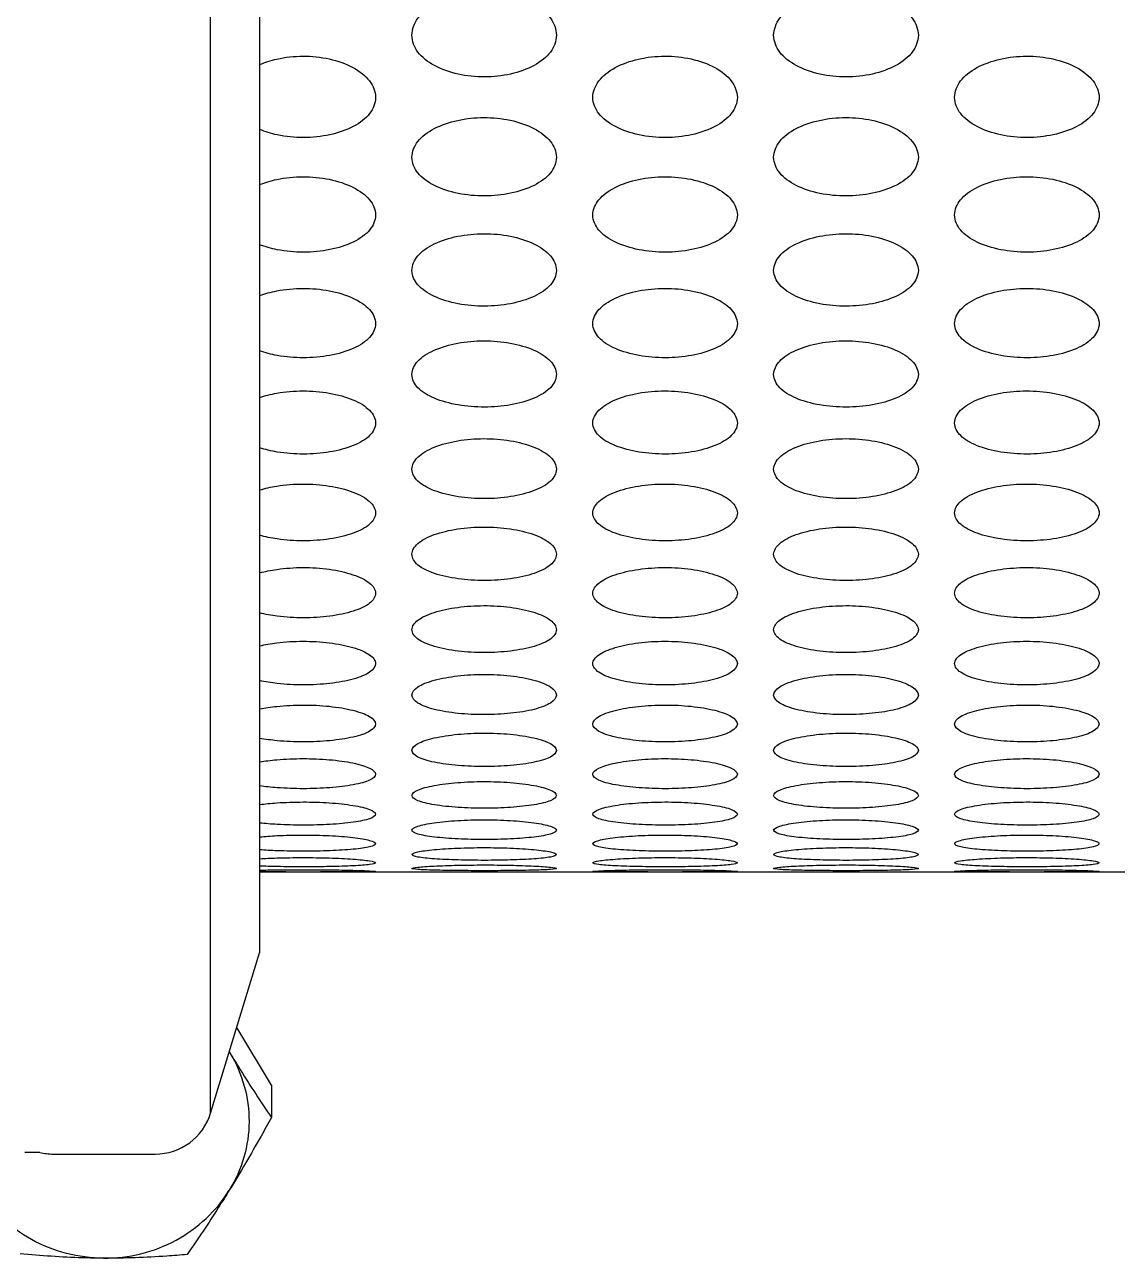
# Model space of a CAD drawing. Header units: millimetres. Extents: x 750 to 8479, y 2174 to 4333.
# Drawn here: x 2271.8 to 2332.2, y 3488 to 3556.2 of the extents above; entities that cross this region are included whole.
import ezdxf

# ---------------------------------------------------------------- set-up
doc = ezdxf.new("R2010")
doc.units = ezdxf.units.MM
doc.header["$LTSCALE"] = 153.67
doc.layers.get('0').update_dxf_attribs({"linetype": 'CONTINUOUS'})
doc.layers.add('00_BUW_DATUM', color=7, linetype='CONTINUOUS')
doc.layers.add('02___PRT_ALL_AXES', color=7, linetype='CONTINUOUS')

msp = doc.modelspace()

# ---------------------------------------------------------------- linework, layer by layer
at = {"linetype": 'Continuous'}
for p, q in [((2284.7516, 3509.32203), (2725.87682, 3509.32203)), ((2285.40172, 3497.53467), (2283.48619, 3500.71524))]:
    msp.add_line(p, q, dxfattribs=at)
at = {"layer": '00_BUW_DATUM', "linetype": 'Continuous'}
for p, q in [((2283.07607, 3499.373), (2283.11032, 3499.31607)), ((2285.40172, 3497.53467), (2285.40172, 3495.7373))]:
    msp.add_line(p, q, dxfattribs=at)
msp.add_arc((2276.71237, 3495.46282), 7.46868, 31.0590103, 31.5313128, dxfattribs=at)
for points, knots in [([(2283.11032, 3499.31607), (2283.45376, 3498.74581), (2283.98868, 3497.51068), (2284.25626, 3495.51616), (2283.96973, 3493.52405), (2283.42317, 3492.2937), (2283.07437, 3491.72644)], [0, 0, 0, 0, 0.25085548, 0.49994072, 0.74905794, 1, 1, 1, 1]), ([(2283.11032, 3499.31607), (2283.30169, 3498.99831), (2284.04108, 3497.78995), (2284.81533, 3496.60307), (2285.40172, 3495.7373)], [0, 0, 0, 0, 0.26184998, 1, 1, 1, 1]), ([(2285.40172, 3495.7373), (2285.21263, 3495.39552), (2284.4591, 3494.04585), (2283.67946, 3492.71049), (2283.07437, 3491.72644)], [0, 0, 0, 0, 0.25268254, 1, 1, 1, 1]), ([(2276.12826, 3487.96116), (2274.75269, 3487.96702), (2271.98801, 3488.66), (2269.91207, 3490.63323), (2269.2181, 3491.78551)], [0, 0, 0, 0, 0.50559822, 1, 1, 1, 1]), ([(2276.12826, 3487.96116), (2277.50414, 3487.95529), (2280.27543, 3488.62502), (2282.36947, 3490.58006), (2283.07437, 3491.72644)], [0, 0, 0, 0, 0.50553688, 1, 1, 1, 1]), ([(2283.07437, 3491.72644), (2282.87998, 3491.4103), (2282.12882, 3490.20803), (2281.34247, 3489.0279), (2280.74701, 3488.16735)], [0, 0, 0, 0, 0.2617939, 1, 1, 1, 1]), ([(2276.12826, 3487.96116), (2275.73784, 3487.96282), (2274.19583, 3487.98999), (2272.65595, 3488.09722), (2271.5095, 3488.20674)], [0, 0, 0, 0, 0.25317601, 1, 1, 1, 1]), ([(2280.74701, 3488.16735), (2280.36918, 3488.13448), (2278.83259, 3488.01348), (2277.29039, 3487.9562), (2276.12826, 3487.96116)], [0, 0, 0, 0, 0.24604555, 1, 1, 1, 1])]:
    msp.add_open_spline(points, degree=3, knots=knots, dxfattribs=at)
at = {"layer": '02___PRT_ALL_AXES', "linetype": 'Continuous'}
for p, q in [((2282.04045, 3495.98644), (2282.04045, 4020.65762)), ((2284.7516, 4011.78983), (2284.7516, 3504.85424)), ((2286.20302, 3509.32203), (2285.94079, 3509.32203)), ((2288.39163, 3509.32203), (2288.1199, 3509.32203)), ((2306.20302, 3509.32203), (2305.94079, 3509.32203)), ((2308.39163, 3509.32203), (2308.1199, 3509.32203)), ((2326.20302, 3509.32203), (2325.94079, 3509.32203)), ((2328.39163, 3509.32203), (2328.1199, 3509.32203)), ((2282.04045, 3495.98644), (2284.7516, 3504.85424)), ((2271.76421, 3493.82203), (2272.59634, 3493.82203)), ((2273.34815, 3493.72203), (2278.98027, 3493.72203))]:
    msp.add_line(p, q, dxfattribs=at)
for centre, start, end in [((2278.98027, 3496.92203), 270, 343), ((2273.34815, 3496.92203), 256.3677861, 270)]:
    msp.add_arc(centre, 3.2, start, end, dxfattribs=at)
for points in [[(2293.16421, 3555.59069), (2293.18605, 3555.93502), (2293.39803, 3556.55407), (2294.34098, 3557.3389), (2295.68085, 3557.83603), (2297.14755, 3558.0002), (2298.62142, 3557.84265), (2299.97591, 3557.34649), (2300.92905, 3556.55756), (2301.14258, 3555.9364), (2301.16421, 3555.59069)], [(2313.16421, 3555.59069), (2313.18605, 3555.93502), (2313.39803, 3556.55407), (2314.34098, 3557.3389), (2315.68085, 3557.83603), (2317.14755, 3558.0002), (2318.62142, 3557.84265), (2319.97591, 3557.34649), (2320.92905, 3556.55756), (2321.14258, 3555.9364), (2321.16421, 3555.59069)], [(2301.16421, 3555.59069), (2301.14237, 3555.24635), (2300.93039, 3554.63389), (2299.98744, 3553.87031), (2298.64757, 3553.39294), (2297.18087, 3553.23626), (2295.707, 3553.38661), (2294.35251, 3553.86296), (2293.39937, 3554.63044), (2293.18584, 3555.24497), (2293.16421, 3555.59069)], [(2321.16421, 3555.59069), (2321.14237, 3555.24635), (2320.93039, 3554.63389), (2319.98744, 3553.87031), (2318.64757, 3553.39294), (2317.18087, 3553.23626), (2315.707, 3553.38661), (2314.35251, 3553.86296), (2313.39937, 3554.63044), (2313.18584, 3555.24497), (2313.16421, 3555.59069)], [(2303.16421, 3552.15698), (2303.18605, 3552.48955), (2303.39803, 3553.08762), (2304.34098, 3553.84616), (2305.68085, 3554.32682), (2307.14755, 3554.48557), (2308.62142, 3554.33322), (2309.97591, 3553.85351), (2310.92905, 3553.09099), (2311.14258, 3552.49089), (2311.16421, 3552.15698)], [(2323.16421, 3552.15698), (2323.18605, 3552.48955), (2323.39803, 3553.08762), (2324.34098, 3553.84616), (2325.68085, 3554.32682), (2327.14755, 3554.48557), (2328.62142, 3554.33322), (2329.97591, 3553.85351), (2330.92905, 3553.09099), (2331.14258, 3552.49089), (2331.16421, 3552.15698)], [(2311.16421, 3552.15698), (2311.14237, 3551.82442), (2310.93039, 3551.23305), (2309.98744, 3550.49611), (2308.64757, 3550.03555), (2307.18087, 3549.88442), (2305.707, 3550.02945), (2304.35251, 3550.48901), (2303.39937, 3551.22972), (2303.18584, 3551.82308), (2303.16421, 3552.15698)], [(2331.16421, 3552.15698), (2331.14237, 3551.82442), (2330.93039, 3551.23305), (2329.98744, 3550.49611), (2328.64757, 3550.03555), (2327.18087, 3549.88442), (2325.707, 3550.02945), (2324.35251, 3550.48901), (2323.39937, 3551.22972), (2323.18584, 3551.82308), (2323.16421, 3552.15698)], [(2293.16421, 3548.84364), (2293.18605, 3549.16424), (2293.39803, 3549.74098), (2294.34098, 3550.47281), (2295.68085, 3550.9367), (2297.14755, 3551.08994), (2298.62142, 3550.94287), (2299.97591, 3550.47989), (2300.92905, 3549.74423), (2301.14258, 3549.16553), (2301.16421, 3548.84364)], [(2313.16421, 3548.84364), (2313.18605, 3549.16424), (2313.39803, 3549.74098), (2314.34098, 3550.47281), (2315.68085, 3550.9367), (2317.14755, 3551.08994), (2318.62142, 3550.94287), (2319.97591, 3550.47989), (2320.92905, 3549.74423), (2321.14258, 3549.16553), (2321.16421, 3548.84364)], [(2301.16421, 3548.84364), (2301.14237, 3548.52303), (2300.93039, 3547.95311), (2299.98744, 3547.24323), (2298.64757, 3546.79976), (2297.18087, 3546.65426), (2295.707, 3546.79388), (2294.35251, 3547.2364), (2293.39937, 3547.9499), (2293.18584, 3548.52174), (2293.16421, 3548.84364)], [(2321.16421, 3548.84364), (2321.14237, 3548.52303), (2320.93039, 3547.95311), (2319.98744, 3547.24323), (2318.64757, 3546.79976), (2317.18087, 3546.65426), (2315.707, 3546.79388), (2314.35251, 3547.2364), (2313.39937, 3547.9499), (2313.18584, 3548.52174), (2313.16421, 3548.84364)], [(2303.16421, 3545.65259), (2303.18605, 3545.96104), (2303.39803, 3546.51611), (2304.34098, 3547.22079), (2305.68085, 3547.66765), (2307.14755, 3547.81529), (2308.62142, 3547.6736), (2309.97591, 3547.22761), (2310.92905, 3546.51923), (2311.14258, 3545.96229), (2311.16421, 3545.65259)], [(2323.16421, 3545.65259), (2323.18605, 3545.96104), (2323.39803, 3546.51611), (2324.34098, 3547.22079), (2325.68085, 3547.66765), (2327.14755, 3547.81529), (2328.62142, 3547.6736), (2329.97591, 3547.22761), (2330.92905, 3546.51923), (2331.14258, 3545.96229), (2331.16421, 3545.65259)], [(2311.16421, 3545.65259), (2311.14237, 3545.34413), (2310.93039, 3544.79598), (2309.98744, 3544.11358), (2308.64757, 3543.68746), (2307.18087, 3543.54768), (2305.707, 3543.68181), (2304.35251, 3544.10702), (2303.39937, 3544.7929), (2303.18584, 3545.34289), (2303.16421, 3545.65259)], [(2331.16421, 3545.65259), (2331.14237, 3545.34413), (2330.93039, 3544.79598), (2329.98744, 3544.11358), (2328.64757, 3543.68746), (2327.18087, 3543.54768), (2325.707, 3543.68181), (2324.35251, 3544.10702), (2323.39937, 3544.7929), (2323.18584, 3545.34289), (2323.16421, 3545.65259)], [(2293.16421, 3542.58569), (2293.18605, 3542.88182), (2293.39803, 3543.41489), (2294.34098, 3544.09201), (2295.68085, 3544.52158), (2297.14755, 3544.66353), (2298.62142, 3544.5273), (2299.97591, 3544.09857), (2300.92905, 3543.41789), (2301.14258, 3542.88301), (2301.16421, 3542.58569)], [(2313.16421, 3542.58569), (2313.18605, 3542.88182), (2313.39803, 3543.41489), (2314.34098, 3544.09201), (2315.68085, 3544.52158), (2317.14755, 3544.66353), (2318.62142, 3544.5273), (2319.97591, 3544.09857), (2320.92905, 3543.41789), (2321.14258, 3542.88301), (2321.16421, 3542.58569)], [(2301.16421, 3542.58569), (2301.14237, 3542.28956), (2300.93039, 3541.76351), (2299.98744, 3541.10899), (2298.64757, 3540.70046), (2297.18087, 3540.56648), (2295.707, 3540.69505), (2294.35251, 3541.10269), (2293.39937, 3541.76055), (2293.18584, 3542.28837), (2293.16421, 3542.58569)], [(2321.16421, 3542.58569), (2321.14237, 3542.28956), (2320.93039, 3541.76351), (2319.98744, 3541.10899), (2318.64757, 3540.70046), (2317.18087, 3540.56648), (2315.707, 3540.69505), (2314.35251, 3541.10269), (2313.39937, 3541.76055), (2313.18584, 3542.28837), (2313.16421, 3542.58569)], [(2303.16421, 3539.64474), (2303.18605, 3539.92837), (2303.39803, 3540.43913), (2304.34098, 3541.08831), (2305.68085, 3541.50032), (2307.14755, 3541.63651), (2308.62142, 3541.50581), (2309.97591, 3541.09459), (2310.92905, 3540.44201), (2311.14258, 3539.92951), (2311.16421, 3539.64474)], [(2323.16421, 3539.64474), (2323.18605, 3539.92837), (2323.39803, 3540.43913), (2324.34098, 3541.08831), (2325.68085, 3541.50032), (2327.14755, 3541.63651), (2328.62142, 3541.50581), (2329.97591, 3541.09459), (2330.92905, 3540.44201), (2331.14258, 3539.92951), (2331.16421, 3539.64474)], [(2311.16421, 3539.64474), (2311.14237, 3539.36111), (2310.93039, 3538.85746), (2309.98744, 3538.2312), (2308.64757, 3537.84051), (2307.18087, 3537.7124), (2305.707, 3537.83533), (2304.35251, 3538.22518), (2303.39937, 3538.85463), (2303.18584, 3539.35997), (2303.16421, 3539.64474)], [(2331.16421, 3539.64474), (2331.14237, 3539.36111), (2330.93039, 3538.85746), (2329.98744, 3538.2312), (2328.64757, 3537.84051), (2327.18087, 3537.7124), (2325.707, 3537.83533), (2324.35251, 3538.22518), (2323.39937, 3538.85463), (2323.18584, 3539.35997), (2323.16421, 3539.64474)], [(2293.16421, 3536.83146), (2293.18605, 3537.10242), (2293.39803, 3537.59058), (2294.34098, 3538.21142), (2295.68085, 3538.60565), (2297.14755, 3538.73598), (2298.62142, 3538.6109), (2299.97591, 3538.21743), (2300.92905, 3537.59333), (2301.14258, 3537.10351), (2301.16421, 3536.83146)], [(2313.16421, 3536.83146), (2313.18605, 3537.10242), (2313.39803, 3537.59058), (2314.34098, 3538.21142), (2315.68085, 3538.60565), (2317.14755, 3538.73598), (2318.62142, 3538.6109), (2319.97591, 3538.21743), (2320.92905, 3537.59333), (2321.14258, 3537.10351), (2321.16421, 3536.83146)], [(2301.16421, 3536.83146), (2301.14237, 3536.5605), (2300.93039, 3536.07954), (2299.98744, 3535.48191), (2298.64757, 3535.10927), (2297.18087, 3534.98712), (2295.707, 3535.10434), (2294.35251, 3535.47616), (2293.39937, 3536.07683), (2293.18584, 3536.55941), (2293.16421, 3536.83146)], [(2321.16421, 3536.83146), (2321.14237, 3536.5605), (2320.93039, 3536.07954), (2319.98744, 3535.48191), (2318.64757, 3535.10927), (2317.18087, 3534.98712), (2315.707, 3535.10434), (2314.35251, 3535.47616), (2313.39937, 3536.07683), (2313.18584, 3536.55941), (2313.16421, 3536.83146)], [(2303.16421, 3534.14748), (2303.18605, 3534.40562), (2303.39803, 3534.87088), (2304.34098, 3535.46303), (2305.68085, 3535.83925), (2307.14755, 3535.96366), (2308.62142, 3535.84426), (2309.97591, 3535.46877), (2310.92905, 3534.87351), (2311.14258, 3534.40666), (2311.16421, 3534.14748)], [(2323.16421, 3534.14748), (2323.18605, 3534.40562), (2323.39803, 3534.87088), (2324.34098, 3535.46303), (2325.68085, 3535.83925), (2327.14755, 3535.96366), (2328.62142, 3535.84426), (2329.97591, 3535.46877), (2330.92905, 3534.87351), (2331.14258, 3534.40666), (2331.16421, 3534.14748)], [(2311.16421, 3534.14748), (2311.14237, 3533.88934), (2310.93039, 3533.43136), (2309.98744, 3532.86271), (2308.64757, 3532.50835), (2307.18087, 3532.39222), (2305.707, 3532.50366), (2304.35251, 3532.85724), (2303.39937, 3533.42879), (2303.18584, 3533.8883), (2303.16421, 3534.14748)], [(2331.16421, 3534.14748), (2331.14237, 3533.88934), (2330.93039, 3533.43136), (2329.98744, 3532.86271), (2328.64757, 3532.50835), (2327.18087, 3532.39222), (2325.707, 3532.50366), (2324.35251, 3532.85724), (2323.39937, 3533.42879), (2323.18584, 3533.8883), (2323.16421, 3534.14748)], [(2293.16421, 3531.59438), (2293.18605, 3531.83954), (2293.39803, 3532.28164), (2294.34098, 3532.84475), (2295.68085, 3533.20273), (2297.14755, 3533.32114), (2298.62142, 3533.2075), (2299.97591, 3532.85021), (2300.92905, 3532.28414), (2301.14258, 3531.84053), (2301.16421, 3531.59438)], [(2313.16421, 3531.59438), (2313.18605, 3531.83954), (2313.39803, 3532.28164), (2314.34098, 3532.84475), (2315.68085, 3533.20273), (2317.14755, 3533.32114), (2318.62142, 3533.2075), (2319.97591, 3532.85021), (2320.92905, 3532.28414), (2321.14258, 3531.84053), (2321.16421, 3531.59438)], [(2301.16421, 3531.59438), (2301.14237, 3531.34921), (2300.93039, 3530.91448), (2299.98744, 3530.37513), (2298.64757, 3530.03925), (2297.18087, 3529.92922), (2295.707, 3530.03481), (2294.35251, 3530.36994), (2293.39937, 3530.91203), (2293.18584, 3531.34822), (2293.16421, 3531.59438)], [(2321.16421, 3531.59438), (2321.14237, 3531.34921), (2320.93039, 3530.91448), (2319.98744, 3530.37513), (2318.64757, 3530.03925), (2317.18087, 3529.92922), (2315.707, 3530.03481), (2314.35251, 3530.36994), (2313.39937, 3530.91203), (2313.18584, 3531.34822), (2313.16421, 3531.59438)], [(2303.16421, 3529.17363), (2303.18605, 3529.40568), (2303.39803, 3529.82436), (2304.34098, 3530.3581), (2305.68085, 3530.69764), (2307.14755, 3530.80998), (2308.62142, 3530.70216), (2309.97591, 3530.36328), (2310.92905, 3529.82672), (2311.14258, 3529.40661), (2311.16421, 3529.17363)], [(2323.16421, 3529.17363), (2323.18605, 3529.40568), (2323.39803, 3529.82436), (2324.34098, 3530.3581), (2325.68085, 3530.69764), (2327.14755, 3530.80998), (2328.62142, 3530.70216), (2329.97591, 3530.36328), (2330.92905, 3529.82672), (2331.14258, 3529.40661), (2331.16421, 3529.17363)], [(2311.16421, 3529.17363), (2311.14237, 3528.94159), (2310.93039, 3528.53035), (2309.98744, 3528.02062), (2308.64757, 3527.70343), (2307.18087, 3527.59956), (2305.707, 3527.69924), (2304.35251, 3528.01573), (2303.39937, 3528.52804), (2303.18584, 3528.94065), (2303.16421, 3529.17363)], [(2331.16421, 3529.17363), (2331.14237, 3528.94159), (2330.93039, 3528.53035), (2329.98744, 3528.02062), (2328.64757, 3527.70343), (2327.18087, 3527.59956), (2325.707, 3527.69924), (2324.35251, 3528.01573), (2323.39937, 3528.52804), (2323.18584, 3528.94065), (2323.16421, 3529.17363)], [(2293.16421, 3526.88667), (2293.18605, 3527.10546), (2293.39803, 3527.50048), (2294.34098, 3528.00454), (2295.68085, 3528.32543), (2297.14755, 3528.43164), (2298.62142, 3528.32971), (2299.97591, 3528.00943), (2300.92905, 3527.50271), (2301.14258, 3527.10634), (2301.16421, 3526.88667)], [(2313.16421, 3526.88667), (2313.18605, 3527.10546), (2313.39803, 3527.50048), (2314.34098, 3528.00454), (2315.68085, 3528.32543), (2317.14755, 3528.43164), (2318.62142, 3528.32971), (2319.97591, 3528.00943), (2320.92905, 3527.50271), (2321.14258, 3527.10634), (2321.16421, 3526.88667)], [(2301.16421, 3526.88667), (2301.14237, 3526.66788), (2300.93039, 3526.28038), (2299.98744, 3525.80057), (2298.64757, 3525.50225), (2297.18087, 3525.40459), (2295.707, 3525.4983), (2294.35251, 3525.79596), (2293.39937, 3526.2782), (2293.18584, 3526.667), (2293.16421, 3526.88667)], [(2321.16421, 3526.88667), (2321.14237, 3526.66788), (2320.93039, 3526.28038), (2319.98744, 3525.80057), (2318.64757, 3525.50225), (2317.18087, 3525.40459), (2315.707, 3525.4983), (2314.35251, 3525.79596), (2313.39937, 3526.2782), (2313.18584, 3526.667), (2313.16421, 3526.88667)], [(2303.16421, 3524.73482), (2303.18605, 3524.94023), (2303.39803, 3525.31135), (2304.34098, 3525.78544), (2305.68085, 3526.0875), (2307.14755, 3526.18751), (2308.62142, 3526.09152), (2309.97591, 3525.79004), (2310.92905, 3525.31344), (2311.14258, 3524.94105), (2311.16421, 3524.73482)], [(2323.16421, 3524.73482), (2323.18605, 3524.94023), (2323.39803, 3525.31135), (2324.34098, 3525.78544), (2325.68085, 3526.0875), (2327.14755, 3526.18751), (2328.62142, 3526.09152), (2329.97591, 3525.79004), (2330.92905, 3525.31344), (2331.14258, 3524.94105), (2331.16421, 3524.73482)], [(2311.16421, 3524.73482), (2311.14237, 3524.52941), (2310.93039, 3524.16587), (2309.98744, 3523.71626), (2308.64757, 3523.43698), (2307.18087, 3523.34559), (2305.707, 3523.43329), (2304.35251, 3523.71195), (2303.39937, 3524.16383), (2303.18584, 3524.52858), (2303.16421, 3524.73482)], [(2331.16421, 3524.73482), (2331.14237, 3524.52941), (2330.93039, 3524.16587), (2329.98744, 3523.71626), (2328.64757, 3523.43698), (2327.18087, 3523.34559), (2325.707, 3523.43329), (2324.35251, 3523.71195), (2323.39937, 3524.16383), (2323.18584, 3524.52858), (2323.16421, 3524.73482)], [(2293.16421, 3522.71933), (2293.18605, 3522.91124), (2293.39803, 3523.25825), (2294.34098, 3523.70209), (2295.68085, 3523.98514), (2297.14755, 3524.0789), (2298.62142, 3523.98892), (2299.97591, 3523.7064), (2300.92905, 3523.26021), (2301.14258, 3522.91201), (2301.16421, 3522.71933)], [(2313.16421, 3522.71933), (2313.18605, 3522.91124), (2313.39803, 3523.25825), (2314.34098, 3523.70209), (2315.68085, 3523.98514), (2317.14755, 3524.0789), (2318.62142, 3523.98892), (2319.97591, 3523.7064), (2320.92905, 3523.26021), (2321.14258, 3522.91201), (2321.16421, 3522.71933)], [(2301.16421, 3522.71933), (2301.14237, 3522.52742), (2300.93039, 3522.18807), (2299.98744, 3521.76892), (2298.64757, 3521.50884), (2297.18087, 3521.42378), (2295.707, 3521.5054), (2294.35251, 3521.7649), (2293.39937, 3522.18616), (2293.18584, 3522.52665), (2293.16421, 3522.71933)], [(2321.16421, 3522.71933), (2321.14237, 3522.52742), (2320.93039, 3522.18807), (2319.98744, 3521.76892), (2318.64757, 3521.50884), (2317.18087, 3521.42378), (2315.707, 3521.5054), (2314.35251, 3521.7649), (2313.39937, 3522.18616), (2313.18584, 3522.52665), (2313.16421, 3522.71933)], [(2303.16421, 3520.84139), (2303.18605, 3521.01969), (2303.39803, 3521.34239), (2304.34098, 3521.75571), (2305.68085, 3522.01959), (2307.14755, 3522.10705), (2308.62142, 3522.02311), (2309.97591, 3521.75972), (2310.92905, 3521.34421), (2311.14258, 3521.0204), (2311.16421, 3520.84139)], [(2323.16421, 3520.84139), (2323.18605, 3521.01969), (2323.39803, 3521.34239), (2324.34098, 3521.75571), (2325.68085, 3522.01959), (2327.14755, 3522.10705), (2328.62142, 3522.02311), (2329.97591, 3521.75972), (2330.92905, 3521.34421), (2331.14258, 3521.0204), (2331.16421, 3520.84139)], [(2311.16421, 3520.84139), (2311.14237, 3520.66309), (2310.93039, 3520.34811), (2309.98744, 3519.95967), (2308.64757, 3519.71895), (2307.18087, 3519.64027), (2305.707, 3519.71577), (2304.35251, 3519.95595), (2303.39937, 3520.34634), (2303.18584, 3520.66238), (2303.16421, 3520.84139)], [(2331.16421, 3520.84139), (2331.14237, 3520.66309), (2330.93039, 3520.34811), (2329.98744, 3519.95967), (2328.64757, 3519.71895), (2327.18087, 3519.64027), (2325.707, 3519.71577), (2324.35251, 3519.95595), (2323.39937, 3520.34634), (2323.18584, 3520.66238), (2323.16421, 3520.84139)], [(2293.16421, 3519.10209), (2293.18605, 3519.26667), (2293.39803, 3519.56487), (2294.34098, 3519.94744), (2295.68085, 3520.192), (2297.14755, 3520.27309), (2298.62142, 3520.19526), (2299.97591, 3519.95116), (2300.92905, 3519.56655), (2301.14258, 3519.26733), (2301.16421, 3519.10209)], [(2313.16421, 3519.10209), (2313.18605, 3519.26667), (2313.39803, 3519.56487), (2314.34098, 3519.94744), (2315.68085, 3520.192), (2317.14755, 3520.27309), (2318.62142, 3520.19526), (2319.97591, 3519.95116), (2320.92905, 3519.56655), (2321.14258, 3519.26733), (2321.16421, 3519.10209)], [(2301.16421, 3519.10209), (2301.14237, 3518.93751), (2300.93039, 3518.64709), (2299.98744, 3518.28959), (2298.64757, 3518.06836), (2297.18087, 3517.9961), (2295.707, 3518.06543), (2294.35251, 3518.28616), (2293.39937, 3518.64546), (2293.18584, 3518.93685), (2293.16421, 3519.10209)], [(2321.16421, 3519.10209), (2321.14237, 3518.93751), (2320.93039, 3518.64709), (2319.98744, 3518.28959), (2318.64757, 3518.06836), (2317.18087, 3517.9961), (2315.707, 3518.06543), (2314.35251, 3518.28616), (2313.39937, 3518.64546), (2313.18584, 3518.93685), (2313.16421, 3519.10209)], [(2303.16421, 3517.50245), (2303.18605, 3517.65321), (2303.39803, 3517.92674), (2304.34098, 3518.27834), (2305.68085, 3518.50342), (2307.14755, 3518.57811), (2308.62142, 3518.50642), (2309.97591, 3518.28175), (2310.92905, 3517.92828), (2311.14258, 3517.65382), (2311.16421, 3517.50245)], [(2323.16421, 3517.50245), (2323.18605, 3517.65321), (2323.39803, 3517.92674), (2324.34098, 3518.27834), (2325.68085, 3518.50342), (2327.14755, 3518.57811), (2328.62142, 3518.50642), (2329.97591, 3518.28175), (2330.92905, 3517.92828), (2331.14258, 3517.65382), (2331.16421, 3517.50245)], [(2311.16421, 3517.50245), (2311.14237, 3517.35168), (2310.93039, 3517.08599), (2309.98744, 3516.75963), (2308.64757, 3516.55802), (2307.18087, 3516.49223), (2305.707, 3516.55536), (2304.35251, 3516.7565), (2303.39937, 3517.0845), (2303.18584, 3517.35108), (2303.16421, 3517.50245)], [(2331.16421, 3517.50245), (2331.14237, 3517.35168), (2330.93039, 3517.08599), (2329.98744, 3516.75963), (2328.64757, 3516.55802), (2327.18087, 3516.49223), (2325.707, 3516.55536), (2324.35251, 3516.7565), (2323.39937, 3517.0845), (2323.18584, 3517.35108), (2323.16421, 3517.50245)], [(2293.16421, 3516.0434), (2293.18605, 3516.18026), (2293.39803, 3516.42895), (2294.34098, 3516.74937), (2295.68085, 3516.95485), (2297.14755, 3517.02309), (2298.62142, 3516.95759), (2299.97591, 3516.75248), (2300.92905, 3516.43035), (2301.14258, 3516.18081), (2301.16421, 3516.0434)], [(2313.16421, 3516.0434), (2313.18605, 3516.18026), (2313.39803, 3516.42895), (2314.34098, 3516.74937), (2315.68085, 3516.95485), (2317.14755, 3517.02309), (2318.62142, 3516.95759), (2319.97591, 3516.75248), (2320.92905, 3516.43035), (2321.14258, 3516.18081), (2321.16421, 3516.0434)], [(2301.16421, 3516.0434), (2301.14237, 3515.90653), (2300.93039, 3515.66572), (2299.98744, 3515.37069), (2298.64757, 3515.18883), (2297.18087, 3515.12954), (2295.707, 3515.18643), (2294.35251, 3515.36787), (2293.39937, 3515.66437), (2293.18584, 3515.90598), (2293.16421, 3516.0434)], [(2303.16421, 3514.72579), (2303.18605, 3514.84867), (2303.39803, 3515.07237), (2304.34098, 3515.36143), (2305.68085, 3515.54719), (2307.14755, 3515.60894), (2308.62142, 3515.54967), (2309.97591, 3515.36424), (2310.92905, 3515.07364), (2311.14258, 3514.84916), (2311.16421, 3514.72579)], [(2321.16421, 3516.0434), (2321.14237, 3515.90653), (2320.93039, 3515.66572), (2319.98744, 3515.37069), (2318.64757, 3515.18883), (2317.18087, 3515.12954), (2315.707, 3515.18643), (2314.35251, 3515.36787), (2313.39937, 3515.66437), (2313.18584, 3515.90598), (2313.16421, 3516.0434)], [(2323.16421, 3514.72579), (2323.18605, 3514.84867), (2323.39803, 3515.07237), (2324.34098, 3515.36143), (2325.68085, 3515.54719), (2327.14755, 3515.60894), (2328.62142, 3515.54967), (2329.97591, 3515.36424), (2330.92905, 3515.07364), (2331.14258, 3514.84916), (2331.16421, 3514.72579)], [(2311.16421, 3514.72579), (2311.14237, 3514.60291), (2310.93039, 3514.38712), (2309.98744, 3514.12359), (2308.64757, 3513.96158), (2307.18087, 3513.90883), (2305.707, 3513.95945), (2304.35251, 3514.12107), (2303.39937, 3514.38591), (2303.18584, 3514.60241), (2303.16421, 3514.72579)], [(2331.16421, 3514.72579), (2331.14237, 3514.60291), (2330.93039, 3514.38712), (2329.98744, 3514.12359), (2328.64757, 3513.96158), (2327.18087, 3513.90883), (2325.707, 3513.95945), (2324.35251, 3514.12107), (2323.39937, 3514.38591), (2323.18584, 3514.60241), (2323.16421, 3514.72579)], [(2293.16421, 3513.55039), (2293.18605, 3513.65922), (2293.39803, 3513.85781), (2294.34098, 3514.11533), (2295.68085, 3514.28126), (2297.14755, 3514.33649), (2298.62142, 3514.28348), (2299.97591, 3514.11784), (2300.92905, 3513.85893), (2301.14258, 3513.65966), (2301.16421, 3513.55039)], [(2313.16421, 3513.55039), (2313.18605, 3513.65922), (2313.39803, 3513.85781), (2314.34098, 3514.11533), (2315.68085, 3514.28126), (2317.14755, 3514.33649), (2318.62142, 3514.28348), (2319.97591, 3514.11784), (2320.92905, 3513.85893), (2321.14258, 3513.65966), (2321.16421, 3513.55039)], [(2301.16421, 3513.55039), (2301.14237, 3513.44156), (2300.93039, 3513.25092), (2299.98744, 3513.01906), (2298.64757, 3512.87699), (2297.18087, 3512.83081), (2295.707, 3512.87512), (2294.35251, 3513.01684), (2293.39937, 3513.24985), (2293.18584, 3513.44112), (2293.16421, 3513.55039)], [(2321.16421, 3513.55039), (2321.14237, 3513.44156), (2320.93039, 3513.25092), (2319.98744, 3513.01906), (2318.64757, 3512.87699), (2317.18087, 3512.83081), (2315.707, 3512.87512), (2314.35251, 3513.01684), (2313.39937, 3513.24985), (2313.18584, 3513.44112), (2313.16421, 3513.55039)], [(2303.16421, 3512.51789), (2303.18605, 3512.6126), (2303.39803, 3512.78597), (2304.34098, 3513.0118), (2305.68085, 3513.1578), (2307.14755, 3513.20647), (2308.62142, 3513.15976), (2309.97591, 3513.014), (2310.92905, 3512.78695), (2311.14258, 3512.61298), (2311.16421, 3512.51789)], [(2323.16421, 3512.51789), (2323.18605, 3512.6126), (2323.39803, 3512.78597), (2324.34098, 3513.0118), (2325.68085, 3513.1578), (2327.14755, 3513.20647), (2328.62142, 3513.15976), (2329.97591, 3513.014), (2330.92905, 3512.78695), (2331.14258, 3512.61298), (2331.16421, 3512.51789)], [(2293.16421, 3511.62889), (2293.18605, 3511.70943), (2293.39803, 3511.85746), (2294.34098, 3512.05148), (2295.68085, 3512.17747), (2297.14755, 3512.21955), (2298.62142, 3512.17916), (2299.97591, 3512.05337), (2300.92905, 3511.8583), (2301.14258, 3511.70975), (2301.16421, 3511.62889)], [(2311.16421, 3512.51789), (2311.14237, 3512.42318), (2310.93039, 3512.2578), (2309.98744, 3512.05773), (2308.64757, 3511.93569), (2307.18087, 3511.8961), (2305.707, 3511.93408), (2304.35251, 3512.05582), (2303.39937, 3512.25687), (2303.18584, 3512.4228), (2303.16421, 3512.51789)], [(2313.16421, 3511.62889), (2313.18605, 3511.70943), (2313.39803, 3511.85746), (2314.34098, 3512.05148), (2315.68085, 3512.17747), (2317.14755, 3512.21955), (2318.62142, 3512.17916), (2319.97591, 3512.05337), (2320.92905, 3511.8583), (2321.14258, 3511.70975), (2321.16421, 3511.62889)], [(2331.16421, 3512.51789), (2331.14237, 3512.42318), (2330.93039, 3512.2578), (2329.98744, 3512.05773), (2328.64757, 3511.93569), (2327.18087, 3511.8961), (2325.707, 3511.93408), (2324.35251, 3512.05582), (2323.39937, 3512.25687), (2323.18584, 3512.4228), (2323.16421, 3512.51789)], [(2301.16421, 3511.62889), (2301.14237, 3511.54835), (2300.93039, 3511.40833), (2299.98744, 3511.24017), (2298.64757, 3511.13822), (2297.18087, 3511.10526), (2295.707, 3511.13689), (2294.35251, 3511.23857), (2293.39937, 3511.40755), (2293.18584, 3511.54802), (2293.16421, 3511.62889)], [(2303.16421, 3510.88391), (2303.18605, 3510.95023), (2303.39803, 3511.07285), (2304.34098, 3511.23493), (2305.68085, 3511.34084), (2307.14755, 3511.37631), (2308.62142, 3511.34227), (2309.97591, 3511.23652), (2310.92905, 3511.07354), (2311.14258, 3510.95049), (2311.16421, 3510.88391)], [(2321.16421, 3511.62889), (2321.14237, 3511.54835), (2320.93039, 3511.40833), (2319.98744, 3511.24017), (2318.64757, 3511.13822), (2317.18087, 3511.10526), (2315.707, 3511.13689), (2314.35251, 3511.23857), (2313.39937, 3511.40755), (2313.18584, 3511.54802), (2313.16421, 3511.62889)], [(2323.16421, 3510.88391), (2323.18605, 3510.95023), (2323.39803, 3511.07285), (2324.34098, 3511.23493), (2325.68085, 3511.34084), (2327.14755, 3511.37631), (2328.62142, 3511.34227), (2329.97591, 3511.23652), (2330.92905, 3511.07354), (2331.14258, 3510.95049), (2331.16421, 3510.88391)], [(2293.16421, 3510.28338), (2293.18605, 3510.33544), (2293.39803, 3510.43258), (2294.34098, 3510.56263), (2295.68085, 3510.6484), (2297.14755, 3510.67724), (2298.62142, 3510.64955), (2299.97591, 3510.56391), (2300.92905, 3510.43313), (2301.14258, 3510.33565), (2301.16421, 3510.28338)], [(2311.16421, 3510.88391), (2311.14237, 3510.81759), (2310.93039, 3510.70301), (2309.98744, 3510.56686), (2308.64757, 3510.48507), (2307.18087, 3510.45874), (2305.707, 3510.484), (2304.35251, 3510.56557), (2303.39937, 3510.70237), (2303.18584, 3510.81732), (2303.16421, 3510.88391)], [(2313.16421, 3510.28338), (2313.18605, 3510.33544), (2313.39803, 3510.43258), (2314.34098, 3510.56263), (2315.68085, 3510.6484), (2317.14755, 3510.67724), (2318.62142, 3510.64955), (2319.97591, 3510.56391), (2320.92905, 3510.43313), (2321.14258, 3510.33565), (2321.16421, 3510.28338)], [(2331.16421, 3510.88391), (2331.14237, 3510.81759), (2330.93039, 3510.70301), (2329.98744, 3510.56686), (2328.64757, 3510.48507), (2327.18087, 3510.45874), (2325.707, 3510.484), (2324.35251, 3510.56557), (2323.39937, 3510.70237), (2323.18584, 3510.81732), (2323.16421, 3510.88391)], [(2301.16421, 3510.28338), (2301.14237, 3510.23132), (2300.93039, 3510.14225), (2299.98744, 3510.03818), (2298.64757, 3509.9766), (2297.18087, 3509.95693), (2295.707, 3509.9758), (2294.35251, 3510.0372), (2293.39937, 3510.14175), (2293.18584, 3510.23111), (2293.16421, 3510.28338)], [(2303.16421, 3509.82766), (2303.18605, 3509.86543), (2303.39803, 3509.93702), (2304.34098, 3510.03498), (2305.68085, 3510.10055), (2307.14755, 3510.12274), (2308.62142, 3510.10143), (2309.97591, 3510.03595), (2310.92905, 3509.93743), (2311.14258, 3509.86559), (2311.16421, 3509.82766)], [(2321.16421, 3510.28338), (2321.14237, 3510.23132), (2320.93039, 3510.14225), (2319.98744, 3510.03818), (2318.64757, 3509.9766), (2317.18087, 3509.95693), (2315.707, 3509.9758), (2314.35251, 3510.0372), (2313.39937, 3510.14175), (2313.18584, 3510.23111), (2313.16421, 3510.28338)], [(2323.16421, 3509.82766), (2323.18605, 3509.86543), (2323.39803, 3509.93702), (2324.34098, 3510.03498), (2325.68085, 3510.10055), (2327.14755, 3510.12274), (2328.62142, 3510.10143), (2329.97591, 3510.03595), (2330.92905, 3509.93743), (2331.14258, 3509.86559), (2331.16421, 3509.82766)], [(2293.16421, 3509.51701), (2293.18605, 3509.54047), (2293.39803, 3509.58648), (2294.34098, 3509.65227), (2295.68085, 3509.69761), (2297.14755, 3509.71313), (2298.62142, 3509.69822), (2299.97591, 3509.65293), (2300.92905, 3509.58674), (2301.14258, 3509.54057), (2301.16421, 3509.51701)], [(2301.16421, 3509.51701), (2301.14237, 3509.49354), (2300.93039, 3509.45563), (2299.98744, 3509.4159), (2298.64757, 3509.39483), (2297.18087, 3509.38849), (2295.707, 3509.39456), (2294.35251, 3509.41554), (2293.39937, 3509.45542), (2293.18584, 3509.49345), (2293.16421, 3509.51701)], [(2293.16421, 3509.33156), (2293.18605, 3509.32637), (2293.39803, 3509.32114), (2294.34098, 3509.32252), (2295.68085, 3509.32732), (2297.14755, 3509.3295), (2298.62142, 3509.3274), (2299.97591, 3509.32256), (2300.92905, 3509.32111), (2301.14258, 3509.32635), (2301.16421, 3509.33156)], [(2311.16421, 3509.82766), (2311.14237, 3509.78988), (2310.93039, 3509.72637), (2309.98744, 3509.65446), (2308.64757, 3509.61312), (2307.18087, 3509.60011), (2305.707, 3509.61258), (2304.35251, 3509.65379), (2303.39937, 3509.72602), (2303.18584, 3509.78973), (2303.16421, 3509.82766)], [(2303.16421, 3509.35161), (2303.18605, 3509.36075), (2303.39803, 3509.38114), (2304.34098, 3509.41474), (2305.68085, 3509.43981), (2307.14755, 3509.44867), (2308.62142, 3509.44016), (2309.97591, 3509.41509), (2310.92905, 3509.38126), (2311.14258, 3509.36079), (2311.16421, 3509.35161)], [(2313.16421, 3509.51701), (2313.18605, 3509.54047), (2313.39803, 3509.58648), (2314.34098, 3509.65227), (2315.68085, 3509.69761), (2317.14755, 3509.71313), (2318.62142, 3509.69822), (2319.97591, 3509.65293), (2320.92905, 3509.58674), (2321.14258, 3509.54057), (2321.16421, 3509.51701)], [(2321.16421, 3509.51701), (2321.14237, 3509.49354), (2320.93039, 3509.45563), (2319.98744, 3509.4159), (2318.64757, 3509.39483), (2317.18087, 3509.38849), (2315.707, 3509.39456), (2314.35251, 3509.41554), (2313.39937, 3509.45542), (2313.18584, 3509.49345), (2313.16421, 3509.51701)], [(2313.16421, 3509.33156), (2313.18605, 3509.32637), (2313.39803, 3509.32114), (2314.34098, 3509.32252), (2315.68085, 3509.32732), (2317.14755, 3509.3295), (2318.62142, 3509.3274), (2319.97591, 3509.32256), (2320.92905, 3509.32111), (2321.14258, 3509.32635), (2321.16421, 3509.33156)], [(2331.16421, 3509.82766), (2331.14237, 3509.78988), (2330.93039, 3509.72637), (2329.98744, 3509.65446), (2328.64757, 3509.61312), (2327.18087, 3509.60011), (2325.707, 3509.61258), (2324.35251, 3509.65379), (2323.39937, 3509.72602), (2323.18584, 3509.78973), (2323.16421, 3509.82766)], [(2323.16421, 3509.35161), (2323.18605, 3509.36075), (2323.39803, 3509.38114), (2324.34098, 3509.41474), (2325.68085, 3509.43981), (2327.14755, 3509.44867), (2328.62142, 3509.44016), (2329.97591, 3509.41509), (2330.92905, 3509.38126), (2331.14258, 3509.36079), (2331.16421, 3509.35161)]]:
    msp.add_open_spline(points, degree=3, dxfattribs=at)
for points, knots in [([(2284.75143, 3553.96667), (2285.04675, 3554.09426), (2285.82173, 3554.34207), (2287.14755, 3554.48557), (2288.62142, 3554.33322), (2289.97591, 3553.85351), (2290.92905, 3553.09099), (2291.14258, 3552.49089), (2291.16421, 3552.15698)], [0, 0, 0, 0, 0.12462705, 0.29970164, 0.47477623, 0.64985082, 0.82492541, 1, 1, 1, 1]), ([(2291.16421, 3552.15698), (2291.14237, 3551.82442), (2290.93039, 3551.23305), (2289.98744, 3550.49611), (2288.64757, 3550.03555), (2287.18087, 3549.88442), (2285.84226, 3550.01614), (2285.05413, 3550.25545), (2284.7513, 3550.38141)], [0, 0, 0, 0, 0.17468223, 0.34936445, 0.52404668, 0.6987289, 0.87341113, 1, 1, 1, 1]), ([(2284.75143, 3547.33286), (2285.04675, 3547.45144), (2285.82173, 3547.68183), (2287.14755, 3547.81529), (2288.62142, 3547.6736), (2289.97591, 3547.22761), (2290.92905, 3546.51923), (2291.14258, 3545.96229), (2291.16421, 3545.65259)], [0, 0, 0, 0, 0.12462705, 0.29970164, 0.47477623, 0.64985082, 0.82492541, 1, 1, 1, 1]), ([(2291.16421, 3545.65259), (2291.14237, 3545.34413), (2290.93039, 3544.79598), (2289.98744, 3544.11358), (2288.64757, 3543.68746), (2287.18087, 3543.54768), (2285.84226, 3543.6695), (2285.05413, 3543.89091), (2284.7513, 3544.0075)], [0, 0, 0, 0, 0.17468223, 0.34936445, 0.52404668, 0.6987289, 0.87341113, 1, 1, 1, 1]), ([(2284.75143, 3541.19167), (2285.04675, 3541.30098), (2285.82173, 3541.5134), (2287.14755, 3541.63651), (2288.62142, 3541.50581), (2289.97591, 3541.09459), (2290.92905, 3540.44201), (2291.14258, 3539.92951), (2291.16421, 3539.64474)], [0, 0, 0, 0, 0.12462705, 0.29970164, 0.47477623, 0.64985082, 0.82492541, 1, 1, 1, 1]), ([(2291.16421, 3539.64474), (2291.14237, 3539.36111), (2290.93039, 3538.85746), (2289.98744, 3538.2312), (2288.64757, 3537.84051), (2287.18087, 3537.7124), (2285.84226, 3537.82405), (2285.05413, 3538.02705), (2284.7513, 3538.13397)], [0, 0, 0, 0, 0.17468223, 0.34936445, 0.52404668, 0.6987289, 0.87341113, 1, 1, 1, 1]), ([(2284.75143, 3535.55745), (2285.04675, 3535.65722), (2285.82173, 3535.8512), (2287.14755, 3535.96366), (2288.62142, 3535.84426), (2289.97591, 3535.46877), (2290.92905, 3534.87351), (2291.14258, 3534.40666), (2291.16421, 3534.14748)], [0, 0, 0, 0, 0.12462705, 0.29970164, 0.47477623, 0.64985082, 0.82492541, 1, 1, 1, 1]), ([(2291.16421, 3534.14748), (2291.14237, 3533.88934), (2290.93039, 3533.43136), (2289.98744, 3532.86271), (2288.64757, 3532.50835), (2287.18087, 3532.39222), (2285.84226, 3532.49343), (2285.05413, 3532.67754), (2284.7513, 3532.77456)], [0, 0, 0, 0, 0.17468223, 0.34936445, 0.52404668, 0.6987289, 0.87341113, 1, 1, 1, 1]), ([(2284.75143, 3530.44336), (2285.04675, 3530.53336), (2285.82173, 3530.70843), (2287.14755, 3530.80998), (2288.62142, 3530.70216), (2289.97591, 3530.36328), (2290.92905, 3529.82672), (2291.14258, 3529.40661), (2291.16421, 3529.17363)], [0, 0, 0, 0, 0.12462705, 0.29970164, 0.47477623, 0.64985082, 0.82492541, 1, 1, 1, 1]), ([(2291.16421, 3529.17363), (2291.14237, 3528.94159), (2290.93039, 3528.53035), (2289.98744, 3528.02062), (2288.64757, 3527.70343), (2287.18087, 3527.59956), (2285.84226, 3527.69009), (2285.05413, 3527.85488), (2284.7513, 3527.94177)], [0, 0, 0, 0, 0.17468223, 0.34936445, 0.52404668, 0.6987289, 0.87341113, 1, 1, 1, 1]), ([(2284.75143, 3525.86133), (2285.04675, 3525.94135), (2285.82173, 3526.0971), (2287.14755, 3526.18751), (2288.62142, 3526.09152), (2289.97591, 3525.79004), (2290.92905, 3525.31344), (2291.14258, 3524.94105), (2291.16421, 3524.73482)], [0, 0, 0, 0, 0.12462705, 0.29970164, 0.47477623, 0.64985082, 0.82492541, 1, 1, 1, 1]), ([(2291.16421, 3524.73482), (2291.14237, 3524.52941), (2290.93039, 3524.16587), (2289.98744, 3523.71626), (2288.64757, 3523.43698), (2287.18087, 3523.34559), (2285.84226, 3523.42524), (2285.05413, 3523.57032), (2284.7513, 3523.64688)], [0, 0, 0, 0, 0.17468223, 0.34936445, 0.52404668, 0.6987289, 0.87341113, 1, 1, 1, 1]), ([(2284.75143, 3521.82206), (2285.04675, 3521.89192), (2285.82173, 3522.02799), (2287.14755, 3522.10705), (2288.62142, 3522.02311), (2289.97591, 3521.75972), (2290.92905, 3521.34421), (2291.14258, 3521.0204), (2291.16421, 3520.84139)], [0, 0, 0, 0, 0.12462705, 0.29970164, 0.47477623, 0.64985082, 0.82492541, 1, 1, 1, 1]), ([(2291.16421, 3520.84139), (2291.14237, 3520.66309), (2290.93039, 3520.34811), (2289.98744, 3519.95967), (2288.64757, 3519.71895), (2287.18087, 3519.64027), (2285.84226, 3519.70884), (2285.05413, 3519.83388), (2284.7513, 3519.89992)], [0, 0, 0, 0, 0.17468223, 0.34936445, 0.52404668, 0.6987289, 0.87341113, 1, 1, 1, 1]), ([(2284.75143, 3518.33499), (2285.04675, 3518.39452), (2285.82173, 3518.51059), (2287.14755, 3518.57811), (2288.62142, 3518.50642), (2289.97591, 3518.28175), (2290.92905, 3517.92828), (2291.14258, 3517.65382), (2291.16421, 3517.50245)], [0, 0, 0, 0, 0.12462705, 0.29970164, 0.47477623, 0.64985082, 0.82492541, 1, 1, 1, 1]), ([(2291.16421, 3517.50245), (2291.14237, 3517.35168), (2290.93039, 3517.08599), (2289.98744, 3516.75963), (2288.64757, 3516.55802), (2287.18087, 3516.49223), (2285.84226, 3516.54957), (2285.05413, 3516.65428), (2284.7513, 3516.70965)], [0, 0, 0, 0, 0.17468223, 0.34936445, 0.52404668, 0.6987289, 0.87341113, 1, 1, 1, 1]), ([(2284.75143, 3515.40825), (2285.04675, 3515.45732), (2285.82173, 3515.55312), (2287.14755, 3515.60894), (2288.62142, 3515.54967), (2289.97591, 3515.36424), (2290.92905, 3515.07364), (2291.14258, 3514.84916), (2291.16421, 3514.72579)], [0, 0, 0, 0, 0.12462705, 0.29970164, 0.47477623, 0.64985082, 0.82492541, 1, 1, 1, 1]), ([(2291.16421, 3514.72579), (2291.14237, 3514.60291), (2290.93039, 3514.38712), (2289.98744, 3514.12359), (2288.64757, 3513.96158), (2287.18087, 3513.90883), (2285.84226, 3513.9548), (2285.05413, 3514.03893), (2284.7513, 3514.08351)], [0, 0, 0, 0, 0.17468223, 0.34936445, 0.52404668, 0.6987289, 0.87341113, 1, 1, 1, 1]), ([(2284.75143, 3513.04868), (2285.04675, 3513.08717), (2285.82173, 3513.16248), (2287.14755, 3513.20647), (2288.62142, 3513.15976), (2289.97591, 3513.014), (2290.92905, 3512.78695), (2291.14258, 3512.61298), (2291.16421, 3512.51789)], [0, 0, 0, 0, 0.12462705, 0.29970164, 0.47477623, 0.64985082, 0.82492541, 1, 1, 1, 1]), ([(2291.16421, 3512.51789), (2291.14237, 3512.42318), (2290.93039, 3512.2578), (2289.98744, 3512.05773), (2288.64757, 3511.93569), (2287.18087, 3511.8961), (2285.84226, 3511.9306), (2285.05413, 3511.99396), (2284.7513, 3512.02763)], [0, 0, 0, 0, 0.17468223, 0.34936445, 0.52404668, 0.6987289, 0.87341113, 1, 1, 1, 1]), ([(2284.75143, 3511.26179), (2285.04675, 3511.28961), (2285.82173, 3511.34425), (2287.14755, 3511.37631), (2288.62142, 3511.34227), (2289.97591, 3511.23652), (2290.92905, 3511.07354), (2291.14258, 3510.95049), (2291.16421, 3510.88391)], [0, 0, 0, 0, 0.12462705, 0.29970164, 0.47477623, 0.64985082, 0.82492541, 1, 1, 1, 1]), ([(2291.16421, 3510.88391), (2291.14237, 3510.81759), (2290.93039, 3510.70301), (2289.98744, 3510.56686), (2288.64757, 3510.48507), (2287.18087, 3510.45874), (2285.84226, 3510.48168), (2285.05413, 3510.52412), (2284.7513, 3510.54681)], [0, 0, 0, 0, 0.17468223, 0.34936445, 0.52404668, 0.6987289, 0.87341113, 1, 1, 1, 1]), ([(2284.75143, 3510.05175), (2285.04675, 3510.06883), (2285.82173, 3510.10268), (2287.14755, 3510.12274), (2288.62142, 3510.10143), (2289.97591, 3510.03595), (2290.92905, 3509.93743), (2291.14258, 3509.86559), (2291.16421, 3509.82766)], [0, 0, 0, 0, 0.12462705, 0.29970164, 0.47477623, 0.64985082, 0.82492541, 1, 1, 1, 1]), ([(2291.16421, 3509.82766), (2291.14237, 3509.78988), (2290.93039, 3509.72637), (2289.98744, 3509.65446), (2288.64757, 3509.61312), (2287.18087, 3509.60011), (2285.84226, 3509.61144), (2285.05413, 3509.63285), (2284.7513, 3509.64451)], [0, 0, 0, 0, 0.17468223, 0.34936445, 0.52404668, 0.6987289, 0.87341113, 1, 1, 1, 1]), ([(2285.94079, 3509.32203), (2285.86909, 3509.32203), (2285.45399, 3509.32207), (2285.05413, 3509.32224), (2284.7513, 3509.32284)], [0, 0, 0, 0, 0.17181611, 1, 1, 1, 1]), ([(2284.75143, 3509.42139), (2285.04675, 3509.42769), (2285.82173, 3509.44066), (2287.14755, 3509.44867), (2288.62142, 3509.44016), (2289.97591, 3509.41509), (2290.92905, 3509.38126), (2291.14258, 3509.36079), (2291.16421, 3509.35161)], [0, 0, 0, 0, 0.12462705, 0.29970164, 0.47477623, 0.64985082, 0.82492541, 1, 1, 1, 1]), ([(2291.16421, 3509.35161), (2291.14237, 3509.34247), (2290.93039, 3509.33017), (2289.98744, 3509.32266), (2289.01999, 3509.32208), (2288.47042, 3509.32203), (2288.39163, 3509.32203)], [0, 0, 0, 0, 0.31584227, 0.63168454, 0.9475268, 1, 1, 1, 1]), ([(2305.94079, 3509.32203), (2305.86909, 3509.32203), (2305.32338, 3509.32208), (2304.35251, 3509.32261), (2303.39937, 3509.3301), (2303.18584, 3509.34243), (2303.16421, 3509.35161)], [0, 0, 0, 0, 0.04772281, 0.36514854, 0.68257427, 1, 1, 1, 1]), ([(2311.16421, 3509.35161), (2311.14237, 3509.34247), (2310.93039, 3509.33017), (2309.98744, 3509.32266), (2309.01999, 3509.32208), (2308.47042, 3509.32203), (2308.39163, 3509.32203)], [0, 0, 0, 0, 0.31584227, 0.63168454, 0.9475268, 1, 1, 1, 1]), ([(2325.94079, 3509.32203), (2325.86909, 3509.32203), (2325.32338, 3509.32208), (2324.35251, 3509.32261), (2323.39937, 3509.3301), (2323.18584, 3509.34243), (2323.16421, 3509.35161)], [0, 0, 0, 0, 0.04772281, 0.36514854, 0.68257427, 1, 1, 1, 1]), ([(2331.16421, 3509.35161), (2331.14237, 3509.34247), (2330.93039, 3509.33017), (2329.98744, 3509.32266), (2329.01999, 3509.32208), (2328.47042, 3509.32203), (2328.39163, 3509.32203)], [0, 0, 0, 0, 0.31584227, 0.63168454, 0.9475268, 1, 1, 1, 1])]:
    msp.add_open_spline(points, degree=3, knots=knots, dxfattribs=at)

doc.saveas('drawing.dxf')
